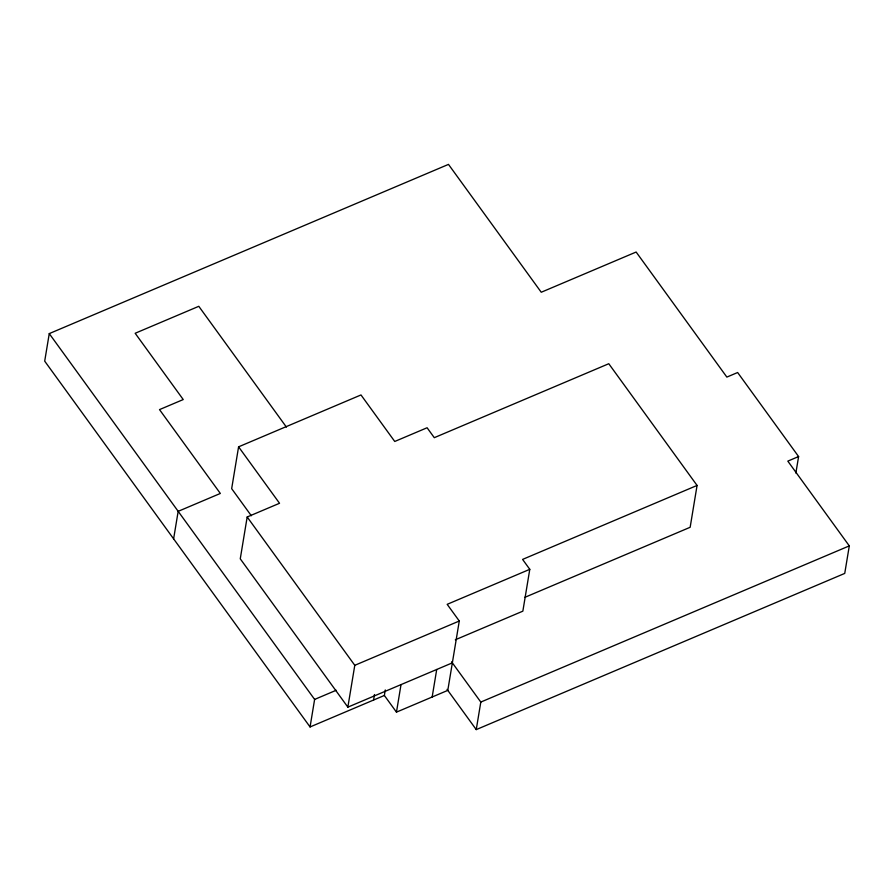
<?xml version="1.0" encoding="UTF-8"?>
<svg xmlns="http://www.w3.org/2000/svg" width="894" height="894" viewBox="0 0 894 894"><rect width="100%" height="100%" fill="white"/><g stroke="black" fill="none" stroke-linecap="round" stroke-linejoin="round"><path stroke-width="1.34" d="M795.861 473.071L798.599 456.555L737.639 372.519L726.856 377.089L636.137 252.03L541.239 292.249L448.486 164.395L49.259 333.607L44.7 361.142L310.062 726.956L384.364 695.465L385.269 689.956M173.615 538.858L178.174 511.334L220.337 493.454L159.512 409.608L183.236 399.551L135.162 333.272L198.792 306.307L286.404 427.086M524.644 597.427L690.157 527.281L697.074 485.442L608.78 363.724L434.294 437.68L427.097 427.757L394.746 441.468L360.986 394.947L238.586 446.832L231.669 488.66L251.315 515.749M238.586 446.832L279.531 503.277L247.18 516.989L240.262 558.817L347.855 707.143L452.353 662.856M310.062 726.956L314.621 699.421L49.259 333.607M347.855 707.143L354.784 665.315L247.18 516.989M373.58 700.036L374.485 694.526M697.074 485.442L522.588 559.409L529.784 569.322L447.179 604.333L459.281 621.017L447.793 690.38L396.467 712.138L401.015 684.614M432.16 697.007L436.719 669.483M798.599 456.555L787.815 461.125L849.3 545.888L844.741 573.412L476.245 729.605L480.804 702.069L451.604 661.828M529.784 569.322L522.856 611.161L455.325 639.78M354.784 665.315L459.281 621.017M314.621 699.421L336.211 690.269M480.804 702.069L849.3 545.888M447.045 689.352L476.245 729.605M384.364 695.465L396.467 712.138"/></g></svg>
